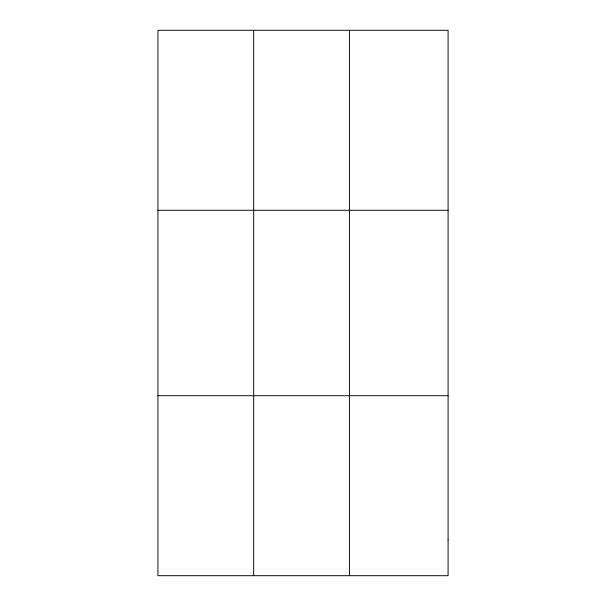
<?xml version="1.0" encoding="UTF-8"?>
<svg xmlns="http://www.w3.org/2000/svg" width="606" height="606" viewBox="0 0 606 606"><rect width="100%" height="100%" fill="white"/><g stroke="black" fill="none" stroke-linecap="round" stroke-linejoin="round"><path stroke-width="0.91" d="M253.672 575.7L253.672 30.3M349.427 575.7L349.427 30.3M157.916 210.282L448.084 210.282M157.916 395.718L448.084 395.718M448.084 539.704L448.084 575.7L157.916 575.7L157.916 30.3L448.084 30.3L448.084 539.704"/></g></svg>
